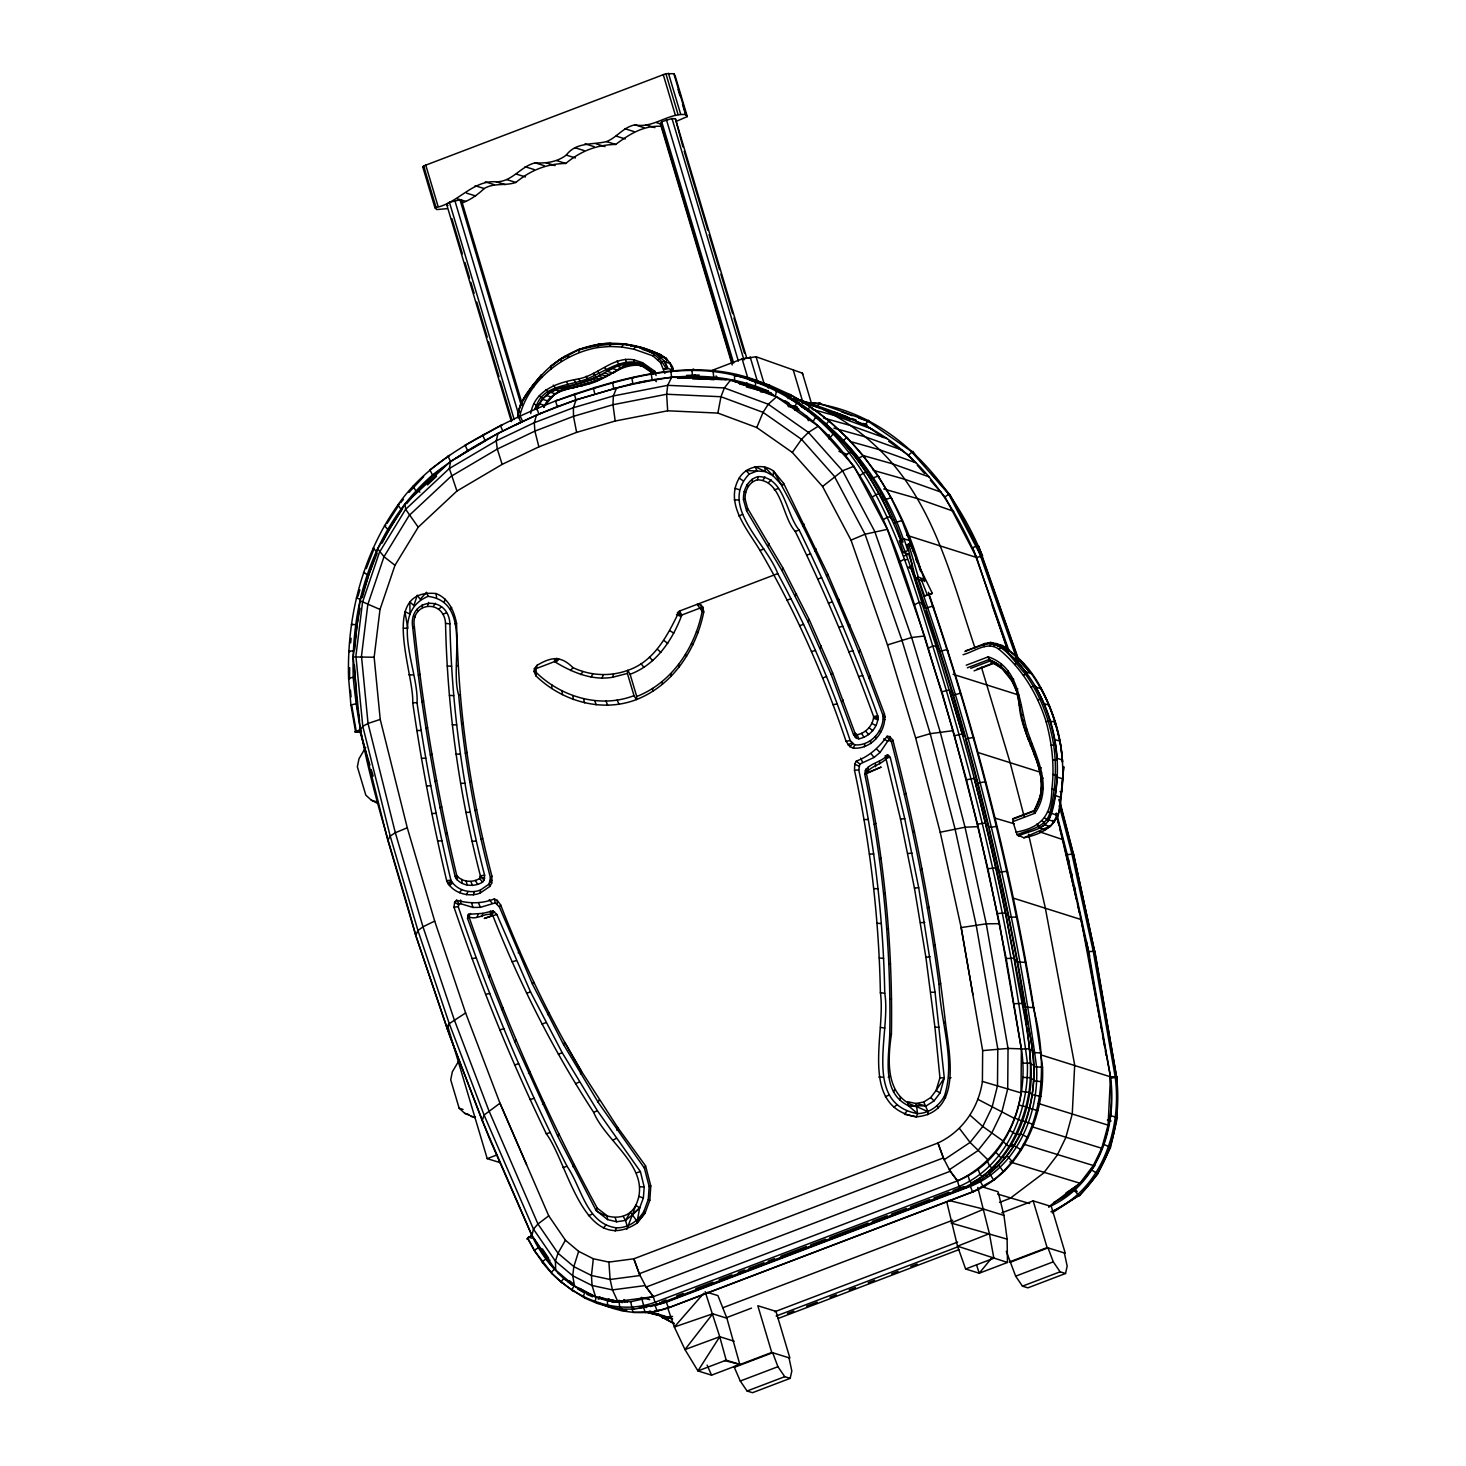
<?xml version="1.0" encoding="UTF-8"?>
<svg xmlns="http://www.w3.org/2000/svg" width="1466" height="1466" viewBox="0 0 1466 1466"><rect width="100%" height="100%" fill="white"/><g stroke="black" fill="none" stroke-linecap="round" stroke-linejoin="round"><path stroke-width="1.5" d="M609.526 1301.002C574.507 1293.91 546.488 1267.082 531.81 1235.288L489.296 1138.202L450.795 1038.881L415.739 935.326C392.796 850.133 361.057 765.783 353.233 677.384C352.481 651.655 354.351 625.854 360.05 600.73L360.306 599.191C371.374 551.912 395.49 506.979 432.507 475.021C470.641 445.206 514.529 423.564 559.352 405.752M965.526 650.812L990.448 642.456L1001.846 645.26L1007.38 648.43L1023.525 663.988L1032.449 675.148C1056.418 710.479 1067.468 754.88 1060.981 797.394C1060.688 822.114 1047.274 833.238 1023.854 837.782L1017.129 834.777L1012.859 821.656L1034.886 813.264C1053.706 785.794 1035.674 756.328 1026.86 729.207C1019.108 702.727 1019.511 667.506 988.249 656.823L966.222 665.216M889.752 1034.281C891.255 947.036 882.697 859.717 864.793 774.323C865.16 763.071 882.001 763.236 887.388 754.752L890.265 757.391L904.76 818.724L918.706 887.791L935.051 992.28L944.287 1077.968L940.018 1092.995L934.044 1100.893L926.164 1105.914L908.224 1105.602C881.359 1092.701 888.909 1058.122 889.752 1034.281L891.42 1034.153C892.904 946.56 884.291 858.893 866.369 773.168C870.456 765.49 884.291 764.446 888.726 755.247M354.479 665.069L356.824 704.981L359.536 720.282M970.895 1183.172C1009.029 1163.692 1028.765 1120.006 1031.221 1078.793C1030.451 1023.268 1014.875 968.989 1006.006 914.399C990.54 838.754 971.518 763.859 949.455 689.881L941.905 691.769L966.479 779.747L987.901 868.752L1006.226 958.544L1021.362 1048.868C1029.498 1099.848 1008.242 1160.596 957.463 1180.863L653.36 1296.677L630.692 1301.716L607.419 1300.269L607.474 1305.107L609.599 1307.031L622.005 1309.028L634.247 1309.175L657.446 1304.41L961.568 1188.596C1000.105 1172.543 1022.26 1131.954 1028.949 1092.372C1035.454 1047.145 1019.841 1002.579 1014.179 958.104C1002.891 897.76 989.495 837.819 974.157 778.391L966.479 779.747M639.139 1308.203L662.101 1303.311L966.222 1187.497C1017.807 1165.708 1040.017 1103.403 1032.522 1050.81C1007.838 886.875 967.872 725.212 912.328 568.991M598.146 1302.523C619.806 1313.041 645.553 1316.175 668.459 1307.819L972.581 1192.005C1020.849 1172.415 1044.488 1116.909 1042.546 1067.303C1020.977 905.676 981.249 746.506 928.436 592.282M1111.118 1116.524L1111.173 1109.78M349.641 667.671L349.549 678.996L348.596 678.135C346.709 617.204 362.322 554.881 397.946 504.89C423.454 467.947 463.018 445.188 501.977 424.92L465.107 445.334L467.672 450.63M982.403 1081.432L982.66 1050.609L961.165 927.575L940.201 832.23L915.645 737.948L887.498 644.912L851.013 540.129L822.573 486.474L792.318 452.444L756.749 427.541L717.864 413.082L667.671 410.792L615.189 421.017L576.614 432.378L538.883 446.837L502.16 464.374L456.934 491.037L418.213 527.192L394.977 565.308L380.006 609.453L374.142 657.244L380.225 719.403L407.273 827.777L434.687 921.088L465.62 1012.951L499.979 1103.202L548.742 1215.845L565.436 1240.218L578.649 1251.359L593.327 1258.763L608.903 1262.098L633.825 1258.799L937.947 1143.004C962.466 1131.587 978.555 1107.911 982.403 1081.432L1020.996 1092.885C1015.48 1130.707 992.519 1164.59 957.463 1180.863L959.039 1186.489L961.568 1188.596M1020.996 1092.885L1021.381 1049.033L1029.389 1048.74M517.938 417.847L518.084 416.527L519.624 416.472C528.108 380.995 562.541 353.709 597.871 347.497L598.696 344.272C621.786 341.083 646.286 346.049 666.077 358.235C668.038 361.314 676.431 368.772 671.795 371.631L673.26 370.128L669.724 362.707L669.907 363.77M1039.137 800.344C1049.326 767.085 1021.472 738.461 1019.365 705.696L1020.959 705.311M828.913 438.939L829.023 434.651M467.599 915.609L468.937 916.708C476.633 921.069 486.547 911.101 492.778 915.425C519.844 984.199 553.323 1050.462 593.693 1112.401C606.319 1142.71 652.956 1168.64 635.804 1205.29L639.671 1207.874L632.359 1214.856L625.561 1220.39L616.6 1221.783L607.602 1219.584L596.149 1210.531L557.648 1136.003L514.694 1041.648L488.819 977.126L467.526 918.376L468.405 914.308L482.772 913.373L492.997 910.899L496.846 914.454L530.545 991.951L562.193 1052.698L597.34 1110.642L640.404 1171.572L644.197 1187.057L643.354 1198.034L639.671 1207.874L636.83 1223.304C583.981 1257.26 568.057 1162.941 546.305 1133.768C510.791 1060.303 480.133 984.529 454.02 907.216L454.643 902.231L456.494 900.234C469.34 903.697 481.636 903.881 494.335 898.951L497.267 900.381L500.676 904.98C523.05 962.521 549.787 1018.394 581.507 1071.371L617.681 1127.464L645.59 1165.91L650.794 1185.957L649.823 1200.214L645.095 1213.042L636.83 1223.304L645.095 1213.042L643.94 1211.319L648.265 1199.536L649.163 1186.489L644.38 1168.072L598.22 1102.395L563.567 1044.58L532.415 984.034L499.32 906.813L495.306 902.891L480.463 907.326L472.968 907.454L460.855 903.752L459.206 903.844L458.217 906.629C488.233 995.616 524.443 1082.513 566.994 1166.24C581.617 1187.093 586.235 1223.908 616.49 1227.848C628.108 1228.032 638.113 1221.05 643.94 1211.319M858.746 769.925L859.846 764.061L874.048 757.446L880.076 752.425L887.718 741.191L889.092 740.147L891.383 741.668C912.09 821.546 928.125 902.635 939.046 984.419C940.256 1021.417 955.997 1059.973 944.434 1096.165C938.918 1106.06 929.132 1113.372 917.533 1113.61C862.045 1103.568 891.346 1031.203 884.749 993.27C883.338 918.192 874.469 843.335 858.746 769.925L854.495 770.236L854.733 764.262L856.309 761.111C869.503 756.181 878.995 747.385 887.113 736.244L889.66 736.573L892.831 740.11C916.91 832.706 934.538 926.97 945.405 1022.022C948.96 1052.551 963.199 1112.841 916.177 1116.854C858.196 1106.793 886.252 1032.504 880.388 992.72C878.977 917.936 870.144 843.371 854.495 770.236M497.157 903.771L497.267 900.381M906.666 1111.265L904.467 1114.288L916.525 1116.799L917.533 1113.61L908.224 1105.602L907.711 1101.736L915.774 1103.477L916.525 1106.61C885.226 1096.989 887.553 1060.413 891.42 1034.153M1022.81 721.327L1016.506 690.761L1012.804 682.038L1001.535 667.965L1001.131 664.043M1021.399 715.628L1022.993 714.602M1055.63 814.4L1057.151 815.188L1053.816 822.426L1057.151 815.188C1058.562 832.468 1067.889 717.369 1061.604 791.97L1060.028 791.585M1048.685 1206.793L1079.911 1183.209L1093.379 1165.525L1101.754 1148.263L1108.076 1125.137L1110.495 1076.832L1088.633 951.654L1067.303 854.641L1056.51 813.227M749.218 474.049L746.102 470.586L757.134 470.989L754.972 466.646L765.49 471.612L764.537 466.848L773.15 475.845L765.49 471.612L757.134 470.989L749.218 474.049C718.395 506.155 766.535 543.098 777.75 573.609C806.795 626.99 830.947 682.973 850.207 740.605L854.715 744.856C870.419 746.322 884.2 730.709 883.063 715.628C852.241 631.828 817.735 548.907 773.627 471.172C762.54 462.816 746.341 466.353 739.194 478.099C724.314 503.718 747.623 529.538 760.048 550.538C795.232 610.919 823.855 675.038 846.047 741.283L849.822 746.615L853.23 748.081C871.225 749.804 887.04 731.149 884.456 713.905L860.34 650.409L827.777 574.067L783.65 483.395L773.627 471.172L773.15 475.845L782.477 485.649L783.65 483.395M490.359 911.064L490.817 916.177L484.275 918.449L496.846 914.454M1019.365 705.696C1018.467 687.664 1008.077 666.315 988.817 659.553L988.249 656.823L989.825 661.074L1003.257 669.321L1010.514 677.97L1016.506 690.761L1017.752 688.654M518.084 416.527C518.469 400.071 531.81 387.207 541.339 375.058C532.011 387.61 518.872 400.181 517.993 416.729M480.188 893.051L489.791 886.472L491.733 882.99L491.898 876.137C478.832 825.981 469.12 774.964 463.219 723.453C459.444 690.266 457.484 656.933 456.567 623.545C454.222 611.12 448.614 598.403 436.025 593.547C378.796 587.976 414.2 673.151 412.716 702.727C421.273 762.503 432.69 821.858 446.654 880.626C451.711 892.647 468.442 897.87 480.188 893.051L480.427 890.027L489.113 884.071L490.414 877.603C474.691 817.808 464.081 756.694 458.693 695.104C449.421 665.454 472.693 602.214 428.09 596.35C387.592 613.008 419.056 670.933 417.022 702.727C425.58 762.357 436.96 821.583 450.905 880.205C456.109 890.045 470.256 894.187 480.427 890.027M1015.993 832.157C1041.63 827.612 1051.434 814.839 1051.873 789.038C1054.64 766.498 1052.075 743.72 1046.156 721.858C1037.488 693.894 1021.729 668.093 999.006 649.346C987.663 640.495 974.377 651.802 963.089 654.697M1018.394 836.096C1028.124 830.965 1041.758 830.599 1048.373 820.722C1055.447 806.923 1055.923 790.467 1057.334 775.221L1052.955 774.469M412.771 627.76C407.566 597.871 448.376 594.042 449.915 623.875C451.693 708.646 463.348 793.179 484.623 875.257L484.201 879.966L482.571 882.092C474.233 887.608 459.793 886.215 455.193 876.65C435.732 794.7 421.603 711.505 412.771 627.76L414.383 626.917C410.004 602.05 443.941 598.513 445.536 623.362C447.35 708.463 459.023 793.344 480.39 875.752L479.565 878.5C472.638 883.008 461.753 882.147 456.732 875.385C437.289 793.582 423.198 710.534 414.383 626.917M743.482 499.686C742.932 489.882 748.063 479.07 758.234 476.615C784.622 476.652 785.831 514.291 799.172 530.069C828.711 590.468 854.825 652.517 877.731 715.738C879.032 726.513 869.191 736.958 858.856 738.809L856.419 738.223L853.56 734.759L831.277 674.726L808.004 621.767L782.001 570.622L746.597 510.901L743.482 499.686L745.113 499.173C744.636 490.945 748.979 481.874 757.501 479.803C782.074 480.665 782.019 516.912 795.232 531.407C824.753 591.641 850.775 653.561 873.626 716.617C873.168 725.285 865.673 733.22 857.115 734.741L854.99 733.11L832.596 672.821L809.232 619.642L783.101 568.295L747.587 508.335L745.113 499.173M530.747 413.559C534.595 389.699 558.326 382.369 578.795 378.869C598.293 375.076 613.319 356.055 634.063 359.866L634.503 363.788L647.715 367.874L645.81 366.958M927.758 1114.746L928.033 1111.686L923.745 1102.029L915.774 1103.477L926.164 1105.914M917.533 578.099C972.966 736.592 1014.215 900.454 1036.572 1066.918C1039.211 1114.435 1016.763 1167.706 970.419 1186.379L972.581 1192.005L993.6 1179.947L989.147 1172.8C1032.834 1139.943 1040.952 1078.848 1028.564 1028.711M354.717 649.566L356.916 625.396L360.105 608.225M350.649 642.823L351.089 638.315M457.209 880.131L457.539 876.778M1044.635 817.9L1048.373 820.722C1070.858 759.59 1050.481 681.617 996.404 643.556M636.739 696.497C672.198 682.606 694.957 647.642 702.177 611.304L697.12 604.34L701.041 605.128L702.874 607.181L703.753 611.945C696.313 649.31 672.931 685.3 636.427 699.575L634.008 695.635L627.393 673.444L627.723 670.365L630.105 674.287L636.739 696.497L636.427 699.575C601.775 712.952 561.936 701.133 535.915 675.844L534.064 671.465L534.412 668.588L537.124 665.271C551.326 656.878 560.69 655.449 572.931 667.598C589.973 675.734 609.948 676.834 627.723 670.365C654.935 661.276 667.983 634.283 679.436 611.084L777.75 573.609M634.008 695.635C600.345 708.628 561.625 697.156 536.318 672.582L535.713 669.687L537.124 665.271M536.813 668.349L554.496 661.624L554.808 658.527M900.014 1100.288L900.362 1096.989M593.327 1258.763L591.458 1275.493L592.044 1285.499L595.526 1296.604L617.754 1301.387L653.36 1296.677L654.935 1302.303L657.446 1304.41M626.788 1229.351L632.359 1214.856L639.671 1207.874M1060.963 747.202L1060.999 746.799C1053.028 706.795 1033.677 654.826 990.448 642.456M595.526 1296.604L574.525 1286.03L555.669 1270.087L531.883 1235.435L482.186 1120.665L447.222 1028.82L415.739 935.326L387.83 840.366L360.288 730.05L353.159 656.933L360.05 600.73L377.66 548.76L404.983 503.919L450.557 461.405L498 433.405L536.538 415.025L576.138 399.851L616.6 387.94C666.242 373.922 719.879 369.872 768.166 391.129M535.915 675.844L536.318 672.582M597.871 347.497L609.856 346.471L611.01 343.227C584.531 343.777 558.674 355.945 541.082 375.717L542.017 377.458M444.4 602.068L444.821 598.824M864.409 746.744L864.812 743.647M595.911 1297.098L595.288 1301.588L597.248 1303.402L609.599 1307.031M868.165 767.194L868.129 771.721L865.105 770.493M855.118 737.215L855.613 734.1M1037.03 805.64L1033.951 811.156L1034.886 813.264L1034.025 811.229C1053.981 780.828 1029.059 750.61 1022.81 720.796L1024.331 720.118M990.045 645.828L991.383 642.603L984.602 643.556L964.866 651.545M1012.859 821.656L1013.171 818.578L1034.373 810.496C1044.818 793.069 1043.609 770.988 1033.658 753.634L1034.959 752.278M1048.795 1206.939C1098.107 1185.426 1117.294 1127.244 1110.513 1076.979L1116.597 1077.253C1121.508 1119.584 1111.265 1165.049 1079.489 1195.12L1052.276 1212.803M641.192 364.466L639.946 365.474C620.026 363.073 605.421 380.885 586.418 384.568C570.567 388.893 551.014 389.589 543.703 407.438C549.677 397.616 558.363 388.545 570.567 387.94M717.864 413.082L720.96 396.736L724.369 387.94L730.728 379.877L776.485 396.883L818.321 426.203L853.927 466.243L887.37 529.336L924.515 636.006L953.138 730.673L978.152 826.641L999.482 923.672L1021.362 1048.868L1008.04 1048.428L982.66 1050.609M535.475 409.124C540.752 384.807 568.68 386.401 587.298 378.814C609.031 369.725 632.359 349.458 653.561 372.859L653.689 373.812L642.255 366.17L642.493 362.652L634.063 359.866M804.541 402.252C889.367 408.684 952.094 481.526 982.513 555.944L950.243 495.105L930.91 473.005M941.905 691.769C905.328 586.125 884.694 453.122 775.367 396.15L776.375 391.532L778.739 390.982C860.615 432.36 898.346 521.548 922.499 604.853L925.064 605.513M768.221 387.995L768.917 384.898L747.605 378.008L734.704 375.479M1062.483 762.173C1061.256 735.914 1053.156 710.167 1040.31 687.279L1040.457 688.232M771.739 1352.44L757.812 1305.73L775.972 1311.374L789.899 1358.084L771.739 1352.44L734.081 1366.788L740.275 1381.027L747.092 1391.014L752.498 1392.7L790.156 1378.352L791.823 1371.022L789.001 1357.809M1006.299 1251.304L1015.645 1276.171L1022.462 1286.158L1027.868 1287.844L1065.525 1273.496L1067.175 1266.166L1064.353 1252.954M482.039 916.562L482.772 913.373M757.501 479.803L758.234 476.615M609.856 346.471L621.896 347.039L623.38 343.814C638.278 346.727 654.367 349.971 666.755 359.023L666.26 362.194M480.427 876.815L484.201 879.966M498 433.405L496.223 440.863L497.322 449.054L502.16 464.374M732.23 364.961L660.268 123.565L661.697 121.733L671.996 118.526L675.441 118.874L682.899 146.838M818.12 406.229L818.908 403.205L820.044 402.82L820.74 404.323M554.496 661.624C571.63 671.996 591.843 680.939 612.715 677.219L613.539 674.012M1008.003 670.842L1007.747 674.342M528.42 1239.503L526.807 1239.008L531.883 1235.435L533.477 1229.149L537.949 1224L548.742 1215.845M473.426 894.865L474.324 891.621M362.285 597.578L368.699 574.764L377.22 553.14M358.034 596.204L359.866 589.79M541.339 375.058L532.689 385.283L520.797 404.085L522.006 405.734M536.538 415.025L534.284 422.703L534.888 431.114L538.883 446.837M885.244 755.576L900.509 819.073L914.418 887.993L925.907 957.39L934.923 1027.153L939.944 1077.712L936.114 1090.466L930.763 1097.521L923.745 1102.029M456.366 879.087L457.19 876.375M520.797 404.085L518.378 411.763L519.954 412.258M578.649 1251.359L573.829 1266.606L572.73 1275.768L574.525 1286.03M427.577 605.678L428.622 602.434M477.128 917.148L478.191 913.904M621.896 347.039L633.953 349.201L635.749 346.031M616.783 1130.158L617.681 1127.464M584.714 1292.371L583.34 1296.512L585.117 1298.253L597.248 1303.402M482.186 1120.665L484.092 1115.058L499.979 1103.202L526.569 1164.627M1039.706 768.624L1041.318 767.763M534.925 409.051L536.354 404.891L533.99 403.975M532.689 385.283L533.587 387.427M536.849 409.747C543.025 387.427 567.305 387.94 585.282 381.435C602.526 377.312 615.958 360.911 634.503 363.788M1053.669 1202.468C1099.738 1180.973 1116.084 1125.118 1110.037 1077.822L1116.597 1077.107L1094.662 951.672L1073.497 853.927L1059.258 799.282M602.123 677.97L603.332 674.726M788.158 398.679L789.771 394.427L768.917 384.898M598.22 1102.395L599.191 1099.812M746.597 510.901L747.587 508.335M366.298 568.625L373.445 550.336M554.661 394.537L561.973 389.718M794.682 407.658L796.313 403.48L798.878 403.058M447.222 1028.82L449.274 1023.635L465.62 1012.951M993.527 646.469L995.487 643.354L1007.38 648.43L1007.802 649.676L1001.699 646.524M555.138 661.533L556.42 658.307M616.6 387.94L613.338 395.948L612.971 404.726L615.189 421.017M630.105 674.287C656.273 664.538 672.564 639.872 681.837 615.005L699.52 608.28M615.17 1231.073L616.49 1227.848M756.749 427.541L763.053 412.367L768.276 404.25L776.485 396.883M580.481 1073.845L581.507 1071.371L564.685 1042.216L563.567 1044.58M893.472 1092.133L894.517 1089.714M887.388 754.752L886.032 757.867L890.265 757.391M1034.025 811.229L1040.017 797.009M1094.662 951.672L1073.497 853.927L1067.303 854.641M767.964 545.81L769.027 543.391M551.308 368.772L550.868 366.134L561.24 358.547L579.327 349.256L598.696 344.272M853.23 748.081L854.715 744.856M415.739 935.326L417.957 930.58L422.978 926.805L434.687 921.088M701.829 609.416L702.874 607.181M782.001 570.622L783.101 568.295M468.405 914.308L468.937 916.708C503.626 1017.184 546.378 1114.875 597.285 1208.204L596.149 1210.531C608.427 1219.639 628.034 1220.647 635.804 1205.29L632.432 1214.801L630.307 1212.199L625.561 1220.39L627.155 1226.272M664.923 373.464L660.616 362.78L652.975 355.871L655.284 352.866L664.281 361.021L667.8 368.442L673.26 370.128M466.445 894.718L468.021 891.511M591.201 677.035L592.795 673.829M883.21 437.473L865.178 424.847L868.568 420.302L869.008 421.713L858.526 417.938M470.549 913.501L467.526 918.376M382.095 543.116L389.278 529.043L402.564 508.72M450.502 609.673L451.656 607.437M573.023 1166.771L574.196 1164.517M536.721 408.684L542.42 399.283L549.988 392.118L558.931 387.684L564.373 389.37M547.551 1014.619L548.724 1012.401M795.342 595.966L796.514 593.73M561.24 358.547L550.556 366.848M604.67 367.746L607.639 371.393L613.1 373.079L625.194 365.639L624.388 366.628M1116.597 1077.107L1094.882 951.196L1088.633 951.654M387.83 840.366L390.194 836.078L395.325 832.743L407.273 827.777M803.111 526.441L804.303 524.278M573.976 1286.03L571.887 1289.805L585.117 1298.253M557.648 1136.003L558.858 1133.841M644.38 1168.072L645.59 1165.91M491.238 914.014L492.997 910.899M565.436 1240.218L557.996 1253.228L555.412 1261.145L555.669 1270.087M532.415 984.034L533.642 981.908M763.126 480.005L764.94 476.853M903.551 539.69C885.83 488.178 852.937 441.193 807.656 410.333L809.873 406.485L789.771 394.427C856.987 430.583 900.655 498.513 920.96 570.769M808.004 621.767L809.232 619.642M814.986 551.179L816.214 549.072M605.861 376.799L613.503 372.327M555.541 661.587L557.428 658.472M1013.611 679.161L1012.804 682.038M813.062 421.438L815.334 417.682L818.028 417.389M826.531 576.12L827.777 574.067M455.688 877.932L456.934 875.898M580.903 674.617L582.863 671.483M601.463 378.833L606.338 376.011M528.475 1073.424L529.739 1071.408M705.164 1291.656L719.733 1336.717L697.944 1370.93L711.56 1375.163L739.799 1364.406L726.879 1318.209L717.937 1295.614L707.29 1292.316M387.024 523.509L398.074 506.375M518.213 952.827L519.495 950.829M819.989 648.009L821.272 646.011M837.709 601.298L838.992 599.319M433.35 606.319L435.384 603.222M544.912 405.312L554.789 393.841M353.233 677.384L348.596 678.135L350.905 704.981L355.505 731.277L356.403 732.267L361.461 731.222L354.625 731.791L360.288 730.05L362.78 726.293L368.039 723.471L380.225 719.403M514.694 1041.648L516.014 1039.706M848.539 626.678L849.84 624.754M831.277 674.726L832.596 672.821M792.318 452.444L801.535 439.324L808.407 432.397L818.321 426.203M579.327 349.256L560.837 359.317L561.386 361.387M984.602 643.556L984.291 646.634L984.016 644.38C1003.056 640.037 1014.142 662.302 1025.32 673.902C1040.31 694.902 1049.509 719.549 1053.651 744.93C1057.041 767.616 1055.337 790.705 1049.839 812.915C1045.991 827.612 1028.912 829.573 1017.129 834.777M859.003 652.278L860.34 650.409M501.482 1009.543L502.82 1007.673M601.958 378.026L587.445 384.239L582.002 382.534L595.031 377.568L600.474 379.273L594.005 381.911L588.544 380.225L586.143 376.304M499.32 906.813L500.676 904.98M459.554 892.666L461.808 889.66M869.1 678.062L870.456 676.247M488.819 977.126L490.175 975.33M603.497 1228.105L605.788 1225.118M570.622 670.567L572.931 667.598M999.006 649.346L1001.938 646.726L1018.082 662.302L1026.988 673.444L1023.415 675.35M726.879 1318.209L712.733 1313.811L684.97 1349.563L697.944 1370.93L726.183 1360.173L739.799 1364.406L724.516 1360.558M841.832 701.793L843.207 700.015M586.418 384.568L594.591 381.087M1083.832 1179.452L1094.955 1165.47M400.676 502.746L403.443 499.32M408.977 492.448L423.674 476.67M581.819 385.943L587.096 383.689M883.063 715.628L884.456 713.905M563.86 1278.315L561.093 1281.724L573.481 1291.436M406.668 503.699L417.608 490.359L434.284 474.306L445.114 466.133M991.786 1257.883L979.233 1273.221L965.618 1268.988L957.518 1246.173L946.779 1201.918M365.712 747.403L359.005 758.728L357.356 766.755L365.822 795.14L371.356 800.216L377.66 803.386M459.06 1060.486L452.334 1071.811L450.703 1079.837L459.151 1108.223L464.685 1113.299L475.296 1117.788M914.289 461.863L908.444 455.175L912.842 451.326L916.03 455.999M641.815 364.741L653.689 373.812L654.844 371.301L642.493 362.652M826.201 424.224L829.041 420.797L809.873 406.485L811.504 408.189M562.486 1283.281L552.297 1273.881L534.21 1250.388L527.577 1238.11L531.883 1235.435M853.56 734.759L854.99 733.11M830.196 437.491L833.055 434.156L835.932 433.918M561.643 390.524L582.533 385.063M653.47 372.877L654.844 371.301L656.108 375.498M703.698 1293.342L674.342 1327.005L684.97 1349.563L719.733 1336.717L734.154 1341.207M1023.854 837.782L1049.344 826.403M891.383 741.668L892.831 740.11M458.437 904.907L459.426 903.826M446.983 208.667L436.721 209.565L434.944 207.751L422.758 166.867L423.637 165.951L665.894 73.685L673.865 73.721L675.111 75.682L687.297 116.584L676.064 121.421M434.944 207.751C457.594 203.792 472.51 179.897 496.168 181.802C512.184 181.967 520.613 166.244 535.182 162.854C546.103 163.551 557.392 161.92 566.261 155.103C576.12 141.872 592.576 144.951 606.558 141.616C617.021 137.346 623.508 126.992 634.98 124.848C653.305 128.678 668.313 112.735 686.051 114.623L687.297 116.584M658.106 359.665L661.313 357.337L655.284 352.866L640.294 347.167M494.555 911.595L490.615 915.48M490.414 877.603L491.898 876.137M632.084 365.052L633.129 364.008M849.822 746.615L852.571 743.922M542.512 1104.283L544.033 1102.798M427.467 484.953L436.556 476.285L434.284 474.306M556.182 661.899L559.004 659.224M1014.747 664.501L1018.082 662.302M768.441 482.626L771.281 479.968M554.441 1269.299L551.033 1272.415L552.297 1273.881M843.518 440.405L846.927 437.363L864.592 457.227M845.992 455.505L849.382 452.499L852.387 452.389M822.573 486.474L842.565 470.788L853.927 466.243M461.735 203.041C470.293 200.109 477.678 194.648 484.238 188.546C493.987 182.517 505.422 186.127 515.849 182.444C530.564 170.294 546.598 163.807 565.729 163.441C580.463 151.291 596.497 144.804 615.647 144.438C629.519 134.212 643.354 125.325 661.276 126.314M1031.606 743.519L1030.305 745.479M438.536 609.343L441.541 606.832M455.193 876.65L456.732 875.385M904.449 794.682L905.988 793.454M481.086 839.432L482.626 838.222M893.82 1107.288L896.917 1104.851M607.639 371.393C617.406 362.322 632.084 361.204 643.995 366.39M613.1 373.079C621.401 365.694 633.605 362.78 644.197 366.482M1007.783 650.867L976.558 557.465L945.002 496.956L948.685 494.17L950.243 495.105M445.646 834.356L447.185 833.201M1029.718 738.186L1028.362 739.982M912.805 832.303L914.363 831.149M545.938 1258.982L542.072 1261.878C567.324 1295.523 613.539 1317.421 654.935 1302.303L959.039 1186.489C1006.372 1166.423 1029.205 1111.54 1027.354 1062.575C1008.81 921.234 975.311 781.983 932.743 646.011C901.572 544.216 866.296 423.271 755.668 382.113C690.01 355.633 618.964 379.529 555.559 400.988L557.318 406.577L575.973 399.906L574.415 394.244C639.561 372.107 715.115 354.186 778.739 390.982M864.793 774.323L881.176 767.085L866.369 773.168M511.396 421.603L446.635 204.342L449.439 202.308L460.012 199.834L520.851 403.92M449.292 885.501L452.536 883.192M860.23 475.332L864.06 472.62L867.157 472.583M440.148 807.968L441.724 806.85M739.267 382.919L745.571 384.074L747.074 382.993M920.465 870.126L922.041 869.063M1065.91 1193.049L1079.159 1184.198M435.072 781.525L436.63 780.498M538.389 1247.676L534.21 1250.388L543.19 1263.271M660.616 362.78L664.281 361.021L667.8 368.442L663.622 369.084L667.8 368.442M456.146 458.272L469.486 449.86M1050.957 1211.759C1102.249 1189.384 1122.205 1128.893 1115.15 1076.612M1052.698 1211.832L1079.489 1195.12M872.765 496.772L876.87 494.244L880.04 494.244M469.78 782.093L471.374 781.121M927.392 908.095L928.986 907.124M874.231 824.277L875.807 823.324M430.326 755.027L431.92 754.074M848.081 744.948L851.489 742.895M883.503 519.514L887.7 517.058L890.907 517.095M1026.86 729.207L1025.394 730.709L1027.959 738.754M1031.093 687.151L1034.868 685.575C1047.842 708.353 1055.3 734.063 1057.114 760.176L1052.753 759.809M1054.329 724.406C1059.093 721.95 1048.282 720.301 1046.156 721.858M471.411 448.743L484.989 440.863M899.318 562.046L903.532 559.591L906.739 559.627M425.965 728.474L427.559 727.557M933.585 946.211L935.18 945.313M914.271 604.963L918.486 602.618L921.711 602.673L936.756 648.192L939.303 648.87M421.97 701.847L423.564 700.986M355.505 731.277L360.288 730.05M465.29 753.194L466.903 752.351M612.586 1140.328L616.178 1138.459M888.194 1077.217L889.825 1076.374M883.375 716.984L884.951 716.159M598.293 1299.206L599.96 1298.345M928.473 648.192L932.743 646.011L935.968 646.103L962.887 735.895L965.453 736.592M879.49 859.076L881.103 858.251M939.046 984.419L940.659 983.594M484.11 434.449L482.644 435.182L485.099 440.478M514.658 425.342L522.666 421.42L520.137 416.014L500.456 425.653L502.801 431.022M465.107 445.334L466.573 444.638M974.23 1191.198L668.459 1307.819L666.297 1302.193L655.1 1305.473L639.597 1307.214M593.693 1112.401L597.34 1110.642M520.742 422.208L518.561 416.765L520.137 416.014M418.323 675.093L419.936 674.323M595.214 387.391L593.455 388.233L594.811 393.969M538.92 414.053L536.941 408.556L538.553 407.786L518.561 416.765M555.559 400.988L576.138 393.438M738.901 516.032L742.584 514.291M614.456 382.095L612.623 382.938L613.814 388.747L576.138 399.851L573.389 407.713L573.499 416.326L576.614 432.378M984.969 1186.086L983.32 1186.837L979.068 1179.25M633.77 377.477L631.919 378.338L632.964 384.184L613.814 388.747M672.637 370.422L670.75 371.283L671.666 377.202L667.708 385.338L666.645 394.244L667.671 410.792M448.065 883.888L451.766 882.184M670.109 1307.012L657.153 1311.044L655.1 1305.473M653.195 373.628L651.325 374.471L652.278 380.39L632.964 384.184M693.675 369.011L691.787 369.872L692.593 375.699M943.774 1022.755L945.405 1022.022M536.849 415.061L540.899 413.247M575.607 1083.667L579.345 1082.036M461.607 724.167L463.219 723.453M1037.745 699.868L1041.703 698.641M995.194 1179.269L993.6 1179.947C1045.166 1138.679 1049.161 1066.258 1033.163 1006.812C1009.634 867.139 975 729.298 928.968 595.324M1007.124 1239.137L1003.953 1215.424L983.814 1209.157L951.067 1223.047L1007.124 1239.137L1007.472 1262.464L979.233 1273.221L976.576 1265.011M851.013 540.129L865.05 534.21L887.37 529.336M650.977 1311.319L645.26 1312.601L643.519 1307.177M907.766 567.58L912.402 565.638L908.718 554.038L904.064 555.962M921.949 581.232L924.734 580.06L911.577 545.444L908.645 544.051L907.252 544.619L915.462 578.099L920.336 580.444M918.706 579.363L924.515 595.966L932.339 593.4L915.865 559.462M414.511 485.594L413.1 486.181L415.868 490.945M760.048 550.538L763.823 548.962M910.166 546.03L911.577 545.444M1018.998 660.726L978.555 545.938L976.942 545.902L972.691 547.679L1009.121 651.142M915.462 578.099L918.247 576.944L924.734 580.06M954.549 735.639L962.191 733.99M883.686 894.022L885.299 893.344M908.865 554.056L903.184 552.517L899.428 540.917L904.082 538.975L909.763 540.514L913.52 552.132M903.184 552.517L907.82 550.593L904.082 538.975M932.339 593.4L924.515 595.966M534.064 671.465L535.603 670.842M715.096 370.367L713.117 371.173L713.667 376.817M442.604 614.364L446.397 612.825M885.427 1096.605L889.221 1095.065M536.941 408.556L557.208 400.218M558.381 1054.219L562.193 1052.698M977.785 1187.423L989.403 1233.639L957.518 1246.173L1007.472 1262.464M592.484 1295.211L588.746 1293.635L586.858 1294.368L592.576 1296.787M588.452 1215.662L592.264 1214.178M474.911 810.423L476.615 809.763M967.358 667.8L988.78 659.608M712.256 370.312L742.126 358.932L756.09 356.751L802.433 373.17L811.559 403.755M970.749 668.331L989.825 661.074L995.267 662.76L974.084 670.842M976.686 669.357L992.28 663.42M490.817 916.177L492.778 915.425M1012.53 819.311L1033.951 811.156M447.46 1025.284L487.225 1158.635L497.304 1154.787M639.213 1273.752L943.316 1157.938L950.206 1171.279L957.463 1180.863L949.308 1169.758L977.694 1150.81L991.602 1133.346L1001.754 1112.401L1007.71 1088.89L1008.04 1048.428L986.27 923.818L965.031 827.227L940.146 731.736L911.65 637.49L874.689 531.352L842.565 470.788L808.407 432.397L768.276 404.25L724.369 387.94L667.708 385.338L613.338 395.948L573.389 407.713L534.284 422.703L496.223 440.863L449.366 468.497L405.642 509.307L379.437 552.315L362.542 602.178L355.908 656.108L362.78 726.293L390.194 836.078L417.957 930.58L449.274 1023.635L484.092 1115.058L533.477 1229.149L555.412 1261.145L572.73 1275.768L592.044 1285.499L612.458 1289.897L645.187 1285.572L653.36 1296.677L646.085 1287.093L639.213 1273.752L633.825 1258.799L640.019 1275.53L610.113 1279.488L591.458 1275.493L573.829 1266.606L557.996 1253.228L537.949 1224L488.801 1110.44L454.148 1019.438L422.978 926.805L395.325 832.743L368.039 723.471L361.479 656.2L367.819 604.468L384 556.695L409.161 515.464L451.052 476.34L497.322 449.054L534.888 431.114L573.499 416.326L612.971 404.726L666.645 394.244L720.96 396.736L763.053 412.367L801.535 439.324L834.264 476.157L865.05 534.21L901.828 639.854L930.214 733.66L954.989 828.711L976.136 924.863L997.796 1048.905L997.485 1085.866L992.042 1107.343L982.77 1126.474L970.071 1142.417L944.141 1159.734L937.947 1143.004L943.316 1157.938M646.085 1287.093L950.206 1171.279M661.789 1301.57L666.04 1299.957M676.669 1295.907L683.046 1293.47M695.8 1288.614L712.824 1282.145M719.201 1279.708L731.955 1274.852M738.333 1272.415L744.728 1269.996M748.979 1268.365L763.859 1262.702M768.111 1261.09L774.488 1258.653M780.865 1256.215L806.392 1246.503M810.643 1244.891L825.541 1239.21M829.793 1237.597L868.074 1223.029M872.325 1221.398L887.205 1215.735M891.456 1214.105L906.355 1208.442M910.606 1206.83L929.737 1199.536M933.989 1197.924L948.887 1192.243M953.138 1190.63L963.767 1186.58L966.222 1187.497M666.297 1302.193L970.419 1186.379M723.05 1307.672L952.735 1220.207M999.519 1202.395L1010.147 1198.345L1043.627 1173.038L1057.298 1155.08L1065.819 1137.543L1072.251 1114.032L1074.688 1064.994L1045.24 907.582L1028.546 834.246M726.44 1317.677L751.545 1308.112M1001.809 1212.822L1033.182 1200.874L1051.342 1206.518L1065.269 1253.228L1047.109 1247.584L1009.451 1261.933M774.726 1311.758L957.628 1242.105M776.119 1316.047L959.002 1246.393M787.444 1313.499L793.839 1311.062M806.593 1306.206L817.222 1302.156M829.994 1297.3L836.371 1294.881M849.126 1290.007L855.503 1287.588M868.257 1282.732L874.652 1280.294M891.658 1273.807L898.035 1271.389M910.807 1266.532L917.185 1264.095M778.171 1318.465L958.929 1249.637M965.618 1268.988L993.856 1258.231L989.403 1233.639M734.997 1367.063L772.655 1352.733L777.933 1366.697L784.75 1376.684L790.156 1378.352M1010.367 1262.208L1048.007 1247.878L1053.284 1261.841L1060.101 1271.81L1065.525 1273.496M740.275 1381.027L777.933 1366.697M1015.645 1276.171L1053.284 1261.841M747.092 1391.014L784.75 1376.684M1022.462 1286.158L1060.101 1271.81M822.664 677.988L826.586 676.504M458.693 695.104L460.342 694.499M542.053 1024.056L545.92 1022.645M906.611 535.237L976.558 557.465L982.513 555.944M1041.428 778.098L1043.114 778.134M787.114 600.125L790.999 598.733M949.345 1078.206L950.958 1077.62M1004.796 1170.913L1003.275 1171.444L998.493 1164.957M887.498 644.912L911.65 637.49L924.515 636.006M563.109 1167.596L566.994 1166.24M736.592 374.581L734.503 375.314L734.613 380.665M712.733 1313.811L674.342 1327.005L667.69 1307.929M795.232 531.407L799.172 530.069M886.802 929.077L888.451 928.528M447.46 882.77L451.381 881.487M526.606 993.233L530.545 991.951M546.305 1133.768L550.245 1132.485M774.286 489.864L778.226 488.581M636.464 1172.855L640.404 1171.572M399.302 504.469L397.946 504.89L400.878 509.16M799.648 625.634L803.588 624.369M649.163 1186.489L650.794 1185.957M806.648 555.101L810.588 553.855M977.584 824.149L985.354 823.031M530.161 1099.537L534.137 1098.327M817.698 578.997L821.656 577.787M620.613 1310.457L626.733 1310.476M353.159 656.933L374.142 657.244M456.567 665.967L458.217 665.472M915.645 737.948L930.214 733.66L953.138 730.673M828.418 603.076L832.413 601.903M512.11 961.824L516.105 960.651M757.904 381.472L755.668 382.113L755.265 387.116L775.367 396.15M811.504 651.6L815.499 650.446M514.658 1064.902L518.652 1063.748M838.809 627.338L842.84 626.257M1013.537 1160.98L1012.09 1161.365L1006.904 1155.721M987.901 868.752L995.744 867.89M499.814 1029.847L503.846 1028.784M612.715 677.219L627.393 673.444M848.869 651.802L852.919 650.776M888.854 964.17L890.503 963.748M858.618 676.522L862.704 675.533M485.613 994.424L489.681 993.435M940.201 832.23L965.031 827.227L978.152 826.641M628.822 384.807L633.074 383.799M350.905 704.981L355.652 703.863M560.525 387.317L568.643 386.236L574.086 387.94M833.109 704.761L837.196 703.827M472.107 958.691L476.193 957.756M997.485 913.556L1005.383 912.915M1116.597 1077.253L1110.037 1077.822M873.626 716.617L877.731 715.738M385.796 525.414L384.477 525.689L387.647 529.263M627.191 365.236L631.15 364.411M885.061 717.479L883.302 716.782M637.362 382.864L648.1 380.739M1006.226 958.544L1014.179 958.104M454.918 623.838L456.567 623.545M1014.197 1003.734L1022.168 1003.385M652.278 380.39L671.666 377.202L730.728 379.877M925.907 957.39L930.122 956.693M846.047 741.283L850.207 740.605M889.844 999.244L891.493 998.987M750.116 357.686L742.126 358.932L748.008 378.649M856.932 458.895L863.382 455.816L879.234 477.348M534.1 1238.77L547.368 1260.632L549.97 1260.247M1021.344 1149.839L1011.907 1144.543M1022.755 1063.216L1030.671 1063.07M454.02 907.216L458.217 906.629M654.899 1310.787L658.839 1310.274M539.708 1249.252L542.42 1248.922L548.724 1258.359M871.189 478.741L878.171 475.992L891.053 497.67L901.92 520.522L917.734 563.054M480.39 875.752L484.623 875.257M446.654 880.626L450.905 880.205M883.723 500.163L891.053 497.67L892.043 498.971M1051.232 745.149L1055.557 745.113M472.052 841.356L476.303 840.989M894.443 522.922L901.92 520.522L902.891 521.786M1040.603 1054.787L1110.495 1076.832L1116.817 1076.685M900.509 819.073L904.76 818.724M437.638 841.081L441.889 840.751M677.805 378.301L696.625 376.964L726.073 379.602M692.722 378.943L722.152 379.456M686.528 375.388L699.135 375.039M672.546 1316.45L665.839 1316.908L645.352 1311.96L672.601 1319.034M1022.81 1077.4L1030.525 1077.693M907.766 853.45L912.035 853.194M431.847 813.575L436.135 813.318M374.251 548.302L373.005 548.376L376.432 551.198M465.931 812.457L470.201 812.219M925.926 610.516L939.413 651.582L946.963 649.53L947.934 650.739M353.269 650.904L348.816 651.124L349.788 651.82M426.478 785.978L430.747 785.776M914.418 887.993L918.706 887.791M939.413 651.582L952.845 695.159L960.45 693.308L961.403 694.463M421.493 758.307L425.781 758.16M460.599 783.357L464.905 783.229M864.042 819.622L868.348 819.476M920.465 922.627L924.753 922.517M873.736 717.186L878.024 717.112M416.875 730.544L421.2 730.471M999.482 923.672L986.27 923.818L961.165 927.575L972.893 994.663M760.579 391.862L764.556 391.825M412.716 702.727L417.022 702.727M456.054 754.129L460.397 754.147M869.43 854.037L873.754 854.055M787.975 405.862L794.609 405.899M974.12 738.534L973.186 737.435L965.508 739.029L977.419 783.156L985.17 781.799L986.087 782.844M647.037 1311.85L633.019 1312.455L632.176 1308.991M930.708 992.225L935.051 992.28M878.83 1077.089L883.173 1077.143M408.922 674.836L413.247 674.91M1028.124 1137.634L1020.776 1133.896M452.316 724.79L456.659 724.937M873.754 888.616L878.079 888.744M1117.165 1117.458L1116.835 1076.869M734.191 499.851L738.516 499.998M934.923 1027.153L939.266 1027.3M807.858 402.802L818.908 403.205L867.286 420.632L913.061 452.591M788.47 406.687L797.467 407.017M794.645 409.985L799.098 410.132M403.48 628.163L407.823 628.328L404.909 611.597L410.004 614.126L409.839 601.921L413.833 605.531L417.334 595.214L420.156 599.319L426.496 592.282L428.09 596.35M989.037 829.774L998.859 872.16L1006.757 871.317L1007.637 872.252M709.856 379.437L714.07 379.657M939.944 1077.712L944.287 1077.968L936.114 1090.466L940.018 1092.995M1021.564 1091.419L1028.949 1092.372M449.366 695.379L453.709 695.635M877.016 923.268L881.359 923.543M998.859 872.16L1008.425 916.946L1017.276 917.24M1008.425 916.946L1017.166 961.953L1026.035 962.392M447.24 665.93L451.601 666.297M639.854 1186.69L644.197 1187.057M490.634 880.315L492.228 880.461M1032.321 1052.441L1041.245 1053.009M879.234 957.994L883.577 958.416M1033.695 1066.625L1042.546 1067.303M364.704 572.675L363.531 572.565L367.215 574.562M355.578 624.736L351.364 624.278L352.371 624.809M908.224 1105.602L916.635 1106.592L928.033 1111.686M445.536 623.362L449.915 623.875M880.388 992.72L884.749 993.27M888.909 740.275L890.283 740.458M611.45 1301.533L617.278 1302.321M1033.75 1080.79L1042.436 1081.835M471.007 1116.469L475.424 1117.129M880.461 1027.391L884.823 1028.087M739.689 383.982L768.257 391.001M746.377 386.951L770.548 393.218M873.791 717.735L878.116 718.505M630.673 345.829L641.192 347.717L660.726 354.57L667.048 360.196M730.27 380.372L738.662 381.93M734.723 381.765L745.571 384.074M739.121 383.396L749.584 385.32M1033.64 1124.459L1022.645 1120.922M1032.522 1094.827L1040.933 1096.366M630.38 345.591L645.736 348.853M1018.888 1105.034L1025.87 1106.812M622.464 1302.614L608.243 1299.169L616.49 1302.01M801.041 406.192C849.932 436.19 883.906 487.39 902.176 541.266M822.353 420.907L819.861 420.302C851.288 447.02 875.587 481.453 891.713 519.33L894.26 520.009M837.452 436.648L839.945 437.271M948.557 1200.361L983.814 1209.157M1111.045 1115.791L1117.404 1117.458L1110.495 1147.64L1097.539 1174.358L1079.342 1195.926L1074.67 1190.813M880.901 496.534L883.448 497.194M853.633 454.9L856.144 455.56M672.436 1318.612L649.273 1311.209M868.184 474.947L870.712 475.625M1056.198 790.192L1051.873 789.038M1029.627 1203.513L997.576 1194.075M641.247 1297.41L649.75 1299.664M950.206 691.897L952.735 692.575M974.872 780.169L977.419 780.865M899.428 540.917L903.221 541.944M986.013 824.698L988.56 825.395M794.389 398.514C832.376 410.388 871.409 423.582 902.03 450.08C936.353 478.264 959.222 517.15 976.558 557.465M613.997 1302.394L601.262 1298.143M802.47 402.802L819.201 407.456L856.089 420.815M812.182 409.307L835.254 415.703L871.995 429.025M823.397 417.957L850.72 425.561L887.351 438.792M996.404 869.466L998.932 870.181M1014.765 959.515L1017.312 960.23M833.952 428.109L865.508 436.923L902.03 450.08M1006.006 914.399L1008.553 915.114M1022.737 1004.741L1025.302 1005.474M1029.828 1108.424L1037.946 1110.642M1079.911 1183.209L1009.817 1161.897M850.023 441.431L879.527 449.732L915.938 462.798M863.126 455.541L892.702 463.879L928.986 476.835M873.168 470.311L904.907 479.327L941.117 492.155M1031.276 1064.353L1033.823 1065.086M883.723 488.948L917.643 498.642L953.725 511.322M1029.957 1050.077L1032.522 1050.81M1107.471 1119.987L1111.081 1121.032M1093.379 1165.525L1023.36 1144.085M794.315 398.367C826.659 407.475 855.613 426.386 879.527 449.732C933.659 502.325 951.709 578.85 974.982 647.899M748.411 385.503L771.318 392.888M823.012 409.362L839.743 414.255M953.102 674.305L1018.797 695.049M883.357 719.128L884.951 719.604M1031.221 1078.793L1033.75 1079.526M977.987 752.516L1041.556 772.619M995.084 818.138L1014.252 823.8M1013.281 898.108L1081.065 919.548L1110.495 1076.832M1029.773 1093.178L1032.321 1093.948M1101.754 1148.263L1031.789 1126.713M909.671 568.167L913.501 569.321M480.427 876.98L484.696 878.281M360.306 599.191L356.348 597.981L357.429 598.348M1026.86 1107.288L1029.389 1108.076M1108.076 1125.137L1038.166 1103.422M656.438 122.613L660.983 124.024L732.285 363.238M645.828 124.812L654.917 127.634M634.98 124.848L644.05 127.67M624.846 128.715L633.917 131.537M616.16 136.1L625.231 138.922M606.558 141.616L615.647 144.438M595.947 143.796L605.037 146.618M585.081 143.851L594.17 146.673M574.947 147.718L584.018 150.54M566.261 155.103L575.35 157.925M556.659 160.619L565.729 163.441M546.048 162.799L555.119 165.621M535.182 162.854L544.271 165.676M525.048 166.721L534.137 169.543M516.362 174.106L525.451 176.928M506.778 179.622L515.849 182.444M496.168 181.802L505.239 184.624M485.301 181.857L494.372 184.679M475.149 185.724L484.238 188.546M466.481 193.109L475.57 195.931M456.879 198.625L465.95 201.428M624.937 343.905L628.566 345.023M660.616 356.531L666.077 358.235M664.941 361.864L670.383 363.568M635.493 363.843L640.954 365.529M630.563 363.183L636.006 364.869M625.652 363.311L631.095 365.016M620.814 364.228L626.257 365.914M616.141 365.895L621.584 367.581M611.725 368.296L617.168 369.982M565.216 356L568.845 357.136M604.523 373.042L609.984 374.746M601.39 374.636L606.832 376.322M598.22 376.139L603.68 377.843M591.806 378.961L597.248 380.647M585.282 381.435L590.743 383.121M578.685 383.579L584.128 385.283M575.35 384.55L580.793 386.236M571.997 385.43L577.457 387.134M563.714 386.566L569.175 388.27M554.313 389.553L559.755 391.239M549.988 392.118L555.431 393.823M545.993 395.38L551.454 397.084M542.42 399.283L547.881 400.969M539.305 403.736L544.766 405.441M1014.6 658.381L1020.061 660.085M1025.998 671.904L1031.441 673.609M988.817 659.553L998.181 664.245M1035.839 687.096L1041.3 688.782M1044.012 703.625L1049.454 705.329M1054.714 739.56L1060.175 741.246M1057.078 758.307L1062.52 760.011M1057.352 777.127L1062.813 778.831M1055.538 795.69L1060.981 797.394M1057.133 815.334L1047.457 811.871M1048.978 819.934L1054.439 821.638M1044.837 824.882L1050.279 826.586M356.531 730.746L359.958 731.809M371.356 800.216L377.477 802.122M981.359 1186.562L998.071 1191.748L1003.953 1215.424M459.151 1108.223L463.073 1109.45M464.685 1113.299L468.772 1114.563M487.225 1158.635L500.163 1162.648M528.438 1237.102L531.865 1238.165M749.694 380.024L768.734 386.144M1017.257 1133.878L1019.768 1134.702M1039.687 831.827L1062.868 839.633L1081.065 919.548M735.016 488.306L739.304 489.754M1010.569 1145.862L1013.061 1146.724M618.927 1300.287L625.084 1302.394M652.755 352.94L642.016 349.201L641.192 347.717M657.061 354.442L661.349 355.945M633.953 349.201L652.975 355.871M1021.472 1120.812L1014.948 1118.118M1002.854 1156.802L1005.328 1157.682M833.201 411.763L847.715 417.004M851.856 418.488L856.016 419.991M841.741 411.891L852.222 415.666M825.981 410.718L850.738 419.642M856.932 421.86L865.178 424.847M994.205 1166.533L996.697 1167.431M796.203 399.632L820.96 408.611M766.168 392.448L772.38 394.702M639.084 1196.476L643.354 1198.034M862.924 423.381L867.084 424.92M838.937 451.326L847.11 454.368M984.676 1174.761L987.149 1175.677M873.736 718.285L877.987 719.879M659.645 1302.394L662.101 1303.311M974.469 1181.449L976.924 1182.402M648.412 1305.638L650.849 1306.591M702.177 611.304L703.753 611.945M380.006 609.453L360.05 600.73M599.686 1297.025L609.031 1300.965M598.806 1297.373L602.544 1298.949M648.265 1199.536L649.823 1200.214M854.733 764.262L858.856 766.04M1015.865 1134.208L1009.817 1130.488M761.312 389.278L773.37 394.684M676.467 614.492L680.645 616.38M536.354 404.891L538.279 405.77M770.859 386.841L791.567 396.241M640.367 365.254L642.273 366.134M1014.527 1118.466L977.877 1099.317M989.825 661.074L1001.021 666.499M668.148 1319.308L664.098 1317.274L662.815 1318.117L657.813 1313.664M674.232 1323.322L661.991 1317.146L674.177 1323.853M744.123 491.623L745.663 492.393M1008.975 1146.614L1003.422 1141.904M1104.448 1144.653L1110.33 1147.347M1043.114 788.58L1041.538 787.663M883.705 738.919L887.718 741.191M871.739 723.251L875.715 725.578M579.803 1288.357L588.746 1293.635M577.751 1288.999L583.211 1292.224M543.19 398.55L539.195 395.985M801.81 406.833L807.656 410.333M785.208 400.841L789.075 403.15M794.865 406.613L798.732 408.904M787.297 397.103L803.496 406.797M994.553 663.127L1001.535 667.965M1001.076 1157.957L995.964 1152.313M454.643 902.231L458.473 904.65M669.852 630.692L673.792 633.165M645.058 367.416L648.045 369.34M1003.477 1141.263L982.77 1126.474L970.144 1115.26M739.194 478.099L743.024 480.72M413.687 616.141L415.171 617.149M992.262 1168.017L989.605 1166.185L987.553 1161.548M888.616 441.266L908.444 455.175M549.219 392.833L545.719 389.626M567.324 1281.394L572.491 1285.315M664.043 640.587L667.763 643.409M597.285 1208.204L607.144 1215.735L607.602 1219.584M569.578 1280.844L572.949 1283.428M982.587 1176.52L980.003 1174.541L978.207 1169.392M490.304 881.872L491.733 882.99M394.977 565.308L384 556.695L377.66 548.76M677.329 612.806L680.994 615.702M417.608 490.359L419.899 492.191M623.875 1299.517L627.411 1302.376M972.306 1183.41L969.777 1181.339L968.128 1175.842M856.309 761.111L859.846 764.061M534.412 668.588L535.713 669.687M646.139 1307.635L643.647 1305.528L642.181 1299.976M869.118 727.667L872.691 730.673M649.53 370.293L653.689 373.812M634.247 1309.175L631.864 1307.122L630.692 1301.716M1092.078 1170.198L1097.503 1173.771M446.635 204.342L447.973 205.497M696.442 631.644L697.853 632.854M622.005 1309.028L619.715 1307.031L619.073 1301.881M988.341 1160.266L970.071 1142.417L959.552 1128.582M855.539 733.971L856.419 738.223M556.2 388.838L553.287 385.118M657.391 649.236L660.873 652.388M557.593 1272.525L565.601 1280.093M876.686 749.181L880.076 752.425M1017.404 658.949L1028.839 671.428M1034.043 1007.655L1025.137 1007.124L1017.166 961.953M600.419 375.094L597.652 371.338M422.758 166.867L424.535 168.663M596.002 377.129L593.364 373.317M930.763 1097.521L934.044 1100.893M678.025 612L681.269 615.39M649.475 657.153L652.663 660.598M830.507 422.391L829.041 420.797L848.264 438.865M1040.035 797.357L1041.281 798.695M997.247 827.447L996.349 826.457L988.524 827.539L977.419 783.156M1074.981 1189.183L1077.18 1191.62M920.501 461.094L924.954 466.188M917.221 465.198L924.533 473.555M930.379 480.243L945.002 496.956M911.431 451.565L948.685 494.17L980.882 555.889M865.655 731.113L868.678 734.649M479.565 878.5L482.571 882.092M547.368 1260.632L554.551 1269.281M1052.808 820.447L1053.962 821.876L1050.957 825.834L1045.038 829.719L1039.596 828.015L1037.177 824.094L1039.596 828.015L1045.496 824.149L1042.216 820.795M654.551 379.456L656.31 381.636M691.476 643.464L692.74 645.022M694.902 374.801L696.625 376.964M580.957 382.864L578.795 378.869M716.049 375.956L717.699 378.063M871.189 753.799L874.048 757.446M640.954 663.567L643.849 667.25M576.376 384.257L574.342 380.225M489.278 899.593L492.155 903.294M418.213 527.192L405.642 509.307L404.983 503.919M933.677 607.345L932.724 606.081L925.211 608.353L915.499 580.463M527.577 1238.11L535.255 1251.726M456.494 900.234L459.206 903.844M568.643 386.236L566.829 382.15M944.434 1096.165L945.643 1097.814M632.359 1214.856L636.556 1220.61M859.534 462.505L862.118 466.115M879.435 730.618L880.626 732.322M618.927 364.942L617.039 360.856M861.532 733.348L863.95 737.215M679.436 611.084L681.837 615.005M623.197 1216.487L625.561 1220.39M475.314 880.425L477.659 884.328M996.825 644.289L997.723 645.81M685.465 654.496L686.564 656.383M747.11 484.513L748.173 486.437M432.507 475.021L429.886 469.89L449.402 455.431L447.936 456.146L450.557 461.405L449.366 468.497L456.934 491.037M887.113 736.244L889.092 740.147M626.642 363.366L625.469 359.243M670.75 365.51L673.279 370.77M665.985 368.497C651.087 338.518 605.971 341.706 578.74 350.099L579.015 352.353M617.113 700.07L619.019 704.138M860.67 758.16L862.576 762.228M478.594 903.294L480.463 907.326M617.754 1301.387L612.458 1289.897L610.113 1279.488L608.903 1262.098M417.077 609.325L418.012 611.432M707.125 1365.121L711.56 1375.163M857.115 734.741L858.856 738.809M470.843 881.469L472.51 885.501M865.985 768.862L866.827 770.988M920.831 578.465L927.3 594.793M606.026 701.115L607.62 705.219M897.613 531.425L899.996 537.802M978.445 546.726L1018.815 661.386M976.942 545.902L1016.598 658.491M992.115 605.201L1008.022 650.373M923.214 577.219L924.698 581.526M918.486 565.216L920.74 571.667M911.009 567.58L913.263 574.031M615.189 1217.696L616.6 1221.783M981.414 667.158L1009.927 761.935L1024.184 816.635M875.477 736.335L876.247 738.662M678.63 664.428L679.399 666.792M594.848 700.693L596.131 704.78M471.722 903.386L472.968 907.454M793.363 370.348L803.148 403.205M807.07 416.307L808.371 420.669M1033.182 1200.874L1047.109 1247.584M673.865 73.721L686.051 114.623M678.043 89.408L679.967 95.858M682.533 104.471L685.74 115.228M756.09 356.751L764.574 385.228M668.459 73.3L680.664 114.183M665.894 73.685L678.08 114.586M750.116 356.806L757.299 380.903M663.218 74.509L675.405 115.393M675.441 118.874L746.762 358.089M684.201 151.236L707.766 230.235M709.068 234.615L719.531 269.726M720.851 274.124L732.615 313.614M733.935 318.012L744.398 353.123M671.996 118.526L743.958 359.921M666.407 119.699L738.369 361.094M661.697 121.733L733.66 363.11M522.244 404.121L461.405 200.017L461.753 201.483M454.827 200.494L518.286 413.375M449.439 202.308L514.2 419.569M451.894 218.672L462.358 253.783M464.979 262.561L469.56 277.917M470.861 282.315L474.141 293.292M476.762 302.069L487.225 337.18M488.526 341.56L499.008 376.67M500.309 381.068L512.092 420.559M425.708 164.943L437.913 205.845M423.637 165.951L436.08 207.402M359.5 730.196L369.927 765.16M371.228 769.54L373.17 776.1M908.645 544.051L918.247 576.944M952.845 695.159L964.866 736.83M489.113 884.071L489.791 886.472M583.505 698.769L584.677 702.855M1023.14 722.573L1025.394 730.709M719.733 1336.717L726.183 1360.173M670.64 673.719L671.3 676.156M1059.057 799.868L1073.295 854.495M1059.313 805.677L1071.848 853.743L1093.196 950.994L1115.131 1076.447M1056.033 813.41L1062.868 839.633M1056.656 816.58L1058.928 825.285M1060.065 829.646L1076.557 899.812M494.335 898.951L495.306 902.891M466.225 881.084L467.196 885.079M1023.525 663.988L1023.781 665.124M937.379 1105.639L937.947 1108.149M1068.402 859.351L1069.355 863.749M1071.298 872.527L1072.251 876.925M1074.193 885.702L1075.146 890.082M1086.251 940.586L1089.641 955.942M1077.528 904.21L1079.471 913.025M1080.424 917.423L1088.175 952.662L1100.27 1021.857M1101.058 1026.328L1101.827 1030.8M1102.615 1035.253L1104.558 1046.412M1105.346 1050.884L1106.134 1055.355M351.803 705.916L356.403 732.267M802.433 373.17L802.672 374.508M572.766 695.544L573.408 699.484M661.954 681.69L662.394 684.365M1025.485 1009.286L1027.886 1024.386M436.025 593.547L436.593 597.395M879.38 761.129L879.747 763.823M752.058 479.272L752.406 481.966M916.635 1106.592L917.533 1113.61M889.66 736.573L890.119 740.275M1060.999 746.799L1062.557 761.88M562.064 690.871L562.394 694.664M350.484 690.211L351.052 696.936M461.772 879.362L462.083 883.1M870.529 740.751L870.749 743.555M460.636 900.014L460.855 903.752M652.572 688.452L652.736 691.292M875.44 763.841L875.514 766.718M422.3 604.542L422.373 607.437M701.041 605.128L701.096 608.592M551.784 684.842L551.821 688.47"/></g></svg>
